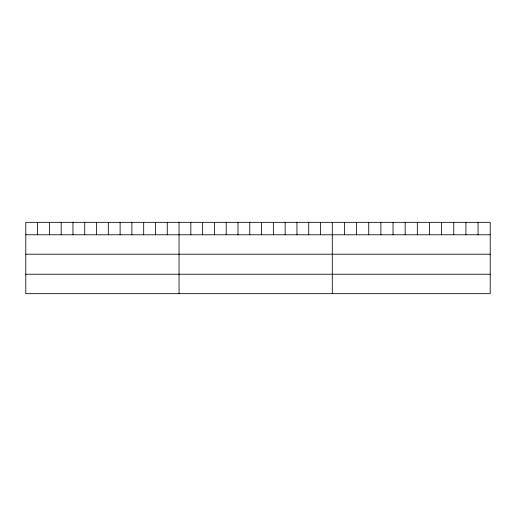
<?xml version="1.0" encoding="UTF-8"?>
<svg xmlns="http://www.w3.org/2000/svg" width="516" height="516" viewBox="0 0 516 516"><rect width="100%" height="100%" fill="white"/><g stroke="black" fill="none" stroke-linecap="round" stroke-linejoin="round"><path stroke-width="0.77" d="M490.2 234.774L490.2 293.675L25.8 293.675L25.8 222.325L490.2 222.325L490.2 234.774L25.8 234.774M25.8 254.207L490.2 254.207M25.8 274.235L490.2 274.235M478.055 222.325L478.055 234.774M465.909 222.325L465.909 234.774M453.764 222.325L453.764 234.774M441.619 222.325L441.619 234.774M429.473 222.325L429.473 234.774M417.328 222.325L417.328 234.774M405.176 222.325L405.176 234.774M393.031 222.325L393.031 234.774M380.885 222.325L380.885 234.774M368.74 222.325L368.74 234.774M356.595 222.325L356.595 234.774M344.449 222.325L344.449 234.774M332.304 222.325L332.304 293.675M320.513 222.325L320.513 234.774M308.729 222.325L308.729 234.774M296.939 222.325L296.939 234.774M285.148 222.325L285.148 234.774M273.364 222.325L273.364 234.774M261.573 222.325L261.573 234.774M249.783 222.325L249.783 234.774M237.992 222.325L237.992 234.774M226.208 222.325L226.208 234.774M214.417 222.325L214.417 234.774M202.627 222.325L202.627 234.774M190.843 222.325L190.843 234.774M179.052 222.325L179.052 293.675M167.261 222.325L167.261 234.774M155.477 222.325L155.477 234.774M143.687 222.325L143.687 234.774M131.896 222.325L131.896 234.774M120.112 222.325L120.112 234.774M108.321 222.325L108.321 234.774M96.531 222.325L96.531 234.774M84.74 222.325L84.74 234.774M72.956 222.325L72.956 234.774M61.165 222.325L61.165 234.774M49.375 222.325L49.375 234.774M37.591 222.325L37.591 234.774"/></g></svg>
